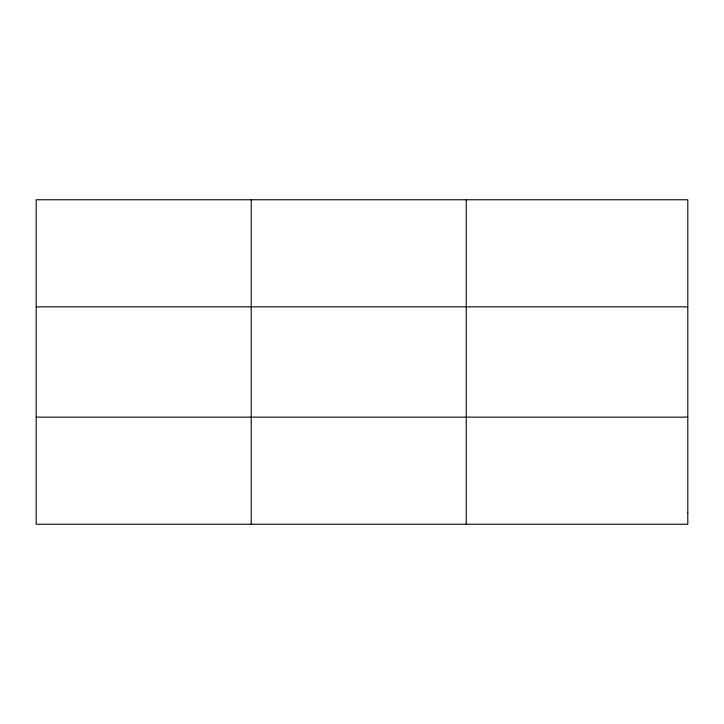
<?xml version="1.0" encoding="UTF-8"?>
<svg xmlns="http://www.w3.org/2000/svg" width="724" height="724" viewBox="0 0 724 724"><rect width="100%" height="100%" fill="white"/><g stroke="black" fill="none" stroke-linecap="round" stroke-linejoin="round"><path stroke-width="1.09" d="M466.256 199.77L466.256 524.23M36.2 306.84L687.8 306.84M36.2 417.16L687.8 417.16M251.228 199.77L251.228 524.23M687.8 512.33L687.8 524.23L36.2 524.23L36.2 199.77L687.8 199.77L687.8 512.33"/></g></svg>
